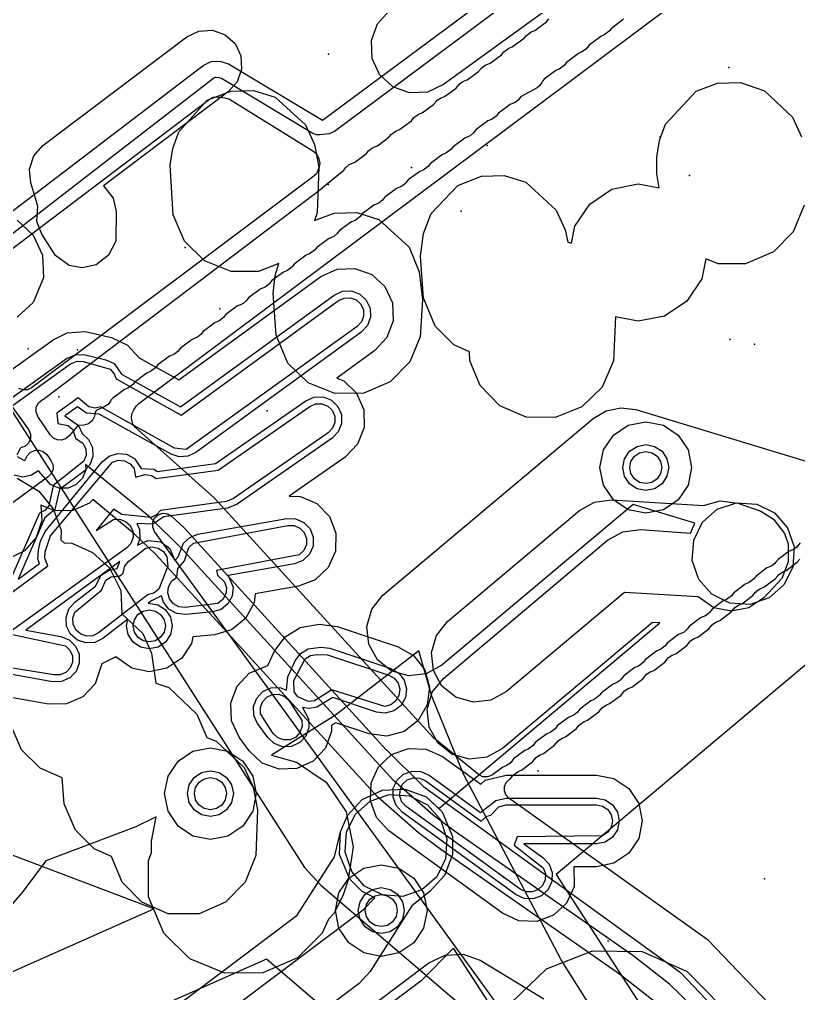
# Model space of a CAD drawing. Header units: metres. Extents: x 8738 to 9560, y -8972 to -7699.
# Drawn here: x 9081 to 9114.98, y -8108.94 to -8066.42 of the extents above; entities that cross this region are included whole.
import ezdxf

# ---------------------------------------------------------------- set-up
doc = ezdxf.new("R2010")
doc.units = ezdxf.units.M
for name, color, linetype in [('AI_GREENING_EXCLUSIONS', 1, 'Continuous'), ('AI_GREENING_LAWN', 82, 'Continuous'), ('AI_GREENING_REJECTED', 6, 'Continuous')]:
    doc.layers.add(name, color=color, linetype=linetype)

msp = doc.modelspace()

# ---------------------------------------------------------------- linework, layer by layer
at = {"layer": 'AI_GREENING_EXCLUSIONS'}
for points in [[(9077.892, -8076.916), (9089.005, -8068.435), (9089.355, -8068.264), (9089.744, -8068.239), (9090.113, -8068.366), (9094.213, -8070.824), (9107.588, -8060.886)], [(9115.221, -8074.528), (9114.751, -8075.694), (9113.896, -8076.571), (9112.664, -8077.085), (9111.477, -8077.085), (9110.937, -8076.877), (9110.764, -8077.747), (9110.114, -8078.721), (9109.141, -8079.371), (9107.993, -8079.599), (9106.997, -8079.401), (9106.911, -8081.322), (9106.412, -8082.472), (9105.535, -8083.328), (9104.37, -8083.797), (9103.101, -8083.781), (9101.951, -8083.283), (9101.096, -8082.406), (9100.642, -8081.322), (9100.626, -8080.925), (9099.94, -8080.621), (9099.129, -8079.81), (9098.615, -8078.579), (9098.486, -8076.76), (9098.616, -8075.762), (9098.616, -8075.762), (9098.955, -8074.887), (9100.116, -8073.665), (9101.145, -8073.258), (9102.14, -8073.231), (9103.088, -8073.531), (9104.414, -8074.742), (9104.799, -8075.598), (9104.92, -8076.137), (9105.075, -8076.185), (9105.221, -8075.451), (9105.871, -8074.478), (9106.844, -8073.828), (9107.993, -8073.599), (9108.897, -8073.779), (9108.803, -8073.157), (9108.804, -8072.439), (9108.921, -8071.712), (9109.182, -8070.988), (9110.52, -8069.558), (9111.451, -8069.208), (9112.445, -8069.181), (9113.495, -8069.533), (9114.719, -8070.691), (9115.104, -8071.548)], [(9072.816, -8071.279), (9093.432, -8103.446), (9094.149, -8104.208), (9116.398, -8123.271)], [(9072.816, -8071.279), (9093.432, -8103.446), (9094.149, -8104.208), (9116.398, -8123.271)], [(9080.896, -8075.184), (9081.595, -8075.831), (9082.004, -8076.713), (9082.043, -8077.699), (9081.595, -8078.775), (9080.896, -8079.422)], [(9078.084, -8083.538), (9082.464, -8080.402), (9083.082, -8080.104), (9083.86, -8080.041), (9085.007, -8080.305), (9085.715, -8080.633), (9086.224, -8081.186), (9087.954, -8082.151), (9094.142, -8077.645), (9094.851, -8077.317), (9095.63, -8077.286), (9096.363, -8077.555), (9096.936, -8078.084), (9097.264, -8078.792), (9097.295, -8079.572), (9097.026, -8080.304), (9096.497, -8080.878), (9094.843, -8082.083), (9095.143, -8082.2), (9095.706, -8082.741), (9096.018, -8083.456), (9096.033, -8084.237), (9095.748, -8084.963), (9095.207, -8085.525), (9092.757, -8087.232), (9093.262, -8087.243), (9093.976, -8087.558), (9094.515, -8088.121), (9094.798, -8088.849), (9094.781, -8089.629), (9094.466, -8090.343), (9093.902, -8090.883), (9093.175, -8091.165), (9091.278, -8091.499), (9091.236, -8091.888), (9090.861, -8092.573), (9090.253, -8093.062), (9089.504, -8093.281), (9088.567, -8093.365), (9088.509, -8093.658), (9088.075, -8094.307), (9087.426, -8094.741), (9086.661, -8094.893), (9085.896, -8094.741), (9085.207, -8094.248), (9084.589, -8094.556), (9084.305, -8095.427), (9083.764, -8095.989), (9083.048, -8096.3), (9082.268, -8096.314), (9079.788, -8095.867)], [(9078.23, -8084.663), (9083.046, -8081.215), (9083.474, -8081.04), (9083.864, -8081.056), (9084.771, -8081.276), (9085.125, -8081.441), (9085.453, -8081.901), (9088.025, -8083.336), (9094.731, -8078.453), (9095.085, -8078.289), (9095.475, -8078.273), (9095.841, -8078.408), (9096.128, -8078.673), (9096.292, -8079.027), (9096.308, -8079.417), (9096.173, -8079.783), (9095.908, -8080.07), (9088.685, -8085.33), (9088.344, -8085.49), (9087.968, -8085.513), (9087.61, -8085.394), (9084.479, -8083.648), (9083.915, -8083.611), (9083.524, -8083.332), (9082.977, -8083.724), (9083.566, -8084.147), (9083.729, -8084.493), (9084.012, -8084.75), (9084.178, -8085.103), (9084.197, -8085.493), (9084.065, -8085.86), (9083.802, -8086.149), (9082.741, -8086.933), (9082.538, -8087.812), (9082.11, -8088.182), (9080.936, -8090.856), (9081.872, -8090.17), (9081.804, -8089.974), (9081.827, -8089.585), (9081.913, -8089.189), (9082.116, -8088.771), (9084.606, -8085.727), (9084.907, -8085.479), (9085.281, -8085.366), (9085.669, -8085.403), (9086.013, -8085.587), (9086.302, -8086.021), (9086.862, -8086.054), (9087.017, -8086.154), (9089.555, -8085.806), (9093.493, -8083.064), (9093.85, -8082.907), (9094.241, -8082.9), (9094.604, -8083.042), (9094.885, -8083.313), (9095.041, -8083.67), (9095.049, -8084.06), (9094.906, -8084.424), (9094.636, -8084.705), (9090.501, -8087.585), (9090.065, -8087.755), (9087.289, -8088.136), (9086.817, -8088.446), (9086.112, -8088.427), (9086.235, -8088.692), (9086.251, -8089.082), (9086.145, -8089.372), (9086.6, -8089.16), (9087.164, -8089.22), (9087.553, -8089.508), (9087.77, -8090.045), (9087.925, -8089.878), (9088.146, -8089.289), (9088.426, -8089.029), (9088.782, -8088.892), (9092.655, -8088.21), (9093.045, -8088.219), (9093.402, -8088.376), (9093.672, -8088.658), (9093.813, -8089.022), (9093.804, -8089.412), (9093.647, -8089.769), (9093.365, -8090.039), (9093.001, -8090.18), (9090.104, -8090.69), (9090.324, -8091.201), (9090.282, -8091.589), (9090.094, -8091.931), (9089.79, -8092.176), (9089.416, -8092.285), (9088.249, -8092.389), (9087.862, -8092.347), (9087.519, -8092.16), (9087.275, -8091.856), (9087.193, -8091.575), (9086.753, -8091.794), (9086.613, -8091.903), (9087.044, -8091.969), (9087.368, -8092.186), (9087.585, -8092.51), (9087.661, -8092.893), (9087.585, -8093.276), (9087.368, -8093.6), (9087.044, -8093.817), (9086.661, -8093.893), (9086.278, -8093.817), (9085.954, -8093.6), (9085.737, -8093.276), (9085.661, -8092.893), (9085.72, -8092.595), (9084.633, -8093.438), (9084.284, -8093.612), (9083.894, -8093.64), (9083.524, -8093.516), (9083.23, -8093.261), (9083.055, -8092.912), (9083.028, -8092.522), (9083.151, -8092.152), (9083.407, -8091.858), (9084.31, -8091.158), (9084.556, -8090.686), (9084.88, -8090.469), (9085.259, -8090.394), (9085.382, -8090.081), (9081.274, -8093.087), (9082.801, -8093.362), (9083.164, -8093.505), (9083.444, -8093.776), (9083.6, -8094.134), (9083.607, -8094.524), (9083.464, -8094.887), (9083.193, -8095.168), (9082.836, -8095.323), (9082.445, -8095.33), (9079.855, -8094.863)], [(9078.274, -8085.001), (9083.22, -8081.459), (9083.52, -8081.336), (9083.793, -8081.348), (9084.949, -8081.683), (9085.133, -8081.884), (9085.217, -8082.113), (9088.047, -8083.692), (9094.908, -8078.695), (9095.155, -8078.581), (9095.428, -8078.57), (9095.685, -8078.664), (9095.886, -8078.849), (9096, -8079.097), (9096.011, -8079.37), (9095.917, -8079.626), (9095.732, -8079.827), (9088.27, -8085.199), (9087.756, -8085.132), (9084.535, -8083.336), (9084.296, -8083.385), (9084.028, -8083.333), (9083.556, -8082.941), (9082.628, -8083.605), (9082.675, -8084.058), (9083.123, -8084.142), (9083.325, -8084.325), (9083.448, -8084.701), (9083.771, -8084.929), (9083.887, -8085.176), (9083.9, -8085.448), (9083.808, -8085.705), (9082.462, -8086.766), (9082.28, -8087.659), (9082.097, -8087.862), (9081.877, -8087.968), (9080.385, -8091.364)], [(9079.895, -8091.989), (9082.239, -8090.274), (9082.102, -8089.933), (9082.118, -8089.66), (9082.348, -8088.961), (9085.049, -8085.744), (9085.31, -8085.664), (9085.582, -8085.69), (9085.823, -8085.819), (9085.997, -8086.03), (9086.065, -8086.406), (9086.483, -8086.283), (9086.752, -8086.333), (9086.957, -8086.466), (9089.668, -8086.093), (9093.664, -8083.31), (9093.915, -8083.201), (9094.188, -8083.195), (9094.442, -8083.295), (9094.639, -8083.484), (9094.748, -8083.735), (9094.753, -8084.008), (9094.654, -8084.262), (9094.464, -8084.459), (9090.329, -8087.338), (9090.025, -8087.458), (9087.147, -8087.853), (9086.985, -8088.036), (9086.74, -8088.156), (9085.458, -8088.031), (9085.106, -8087.801), (9084.341, -8088.736), (9085.098, -8088.248), (9085.37, -8088.237), (9085.627, -8088.33), (9085.828, -8088.515), (9085.943, -8088.763), (9085.955, -8089.036), (9085.861, -8089.292), (9085.677, -8089.493), (9080.496, -8093.224), (9083.001, -8093.757), (9083.198, -8093.947), (9083.307, -8094.197), (9083.312, -8094.47), (9083.212, -8094.725), (9083.022, -8094.921), (9082.772, -8095.03), (9082.499, -8095.035), (9079.325, -8094.516)], [(9088.607, -8110.84), (9095.994, -8105.288), (9096.502, -8104.761), (9095.952, -8104.491), (9095.412, -8103.95), (9094.964, -8102.875), (9095.003, -8101.888), (9095.305, -8101.166), (9095.952, -8100.467), (9096.834, -8100.058), (9097.82, -8100.018), (9098.737, -8100.36), (9099.293, -8100.864), (9108.928, -8092.764), (9108.607, -8092.741), (9102.068, -8098.243), (9101.385, -8098.62), (9100.609, -8098.706), (9099.859, -8098.488), (9099.25, -8098.001), (9098.874, -8097.317), (9098.788, -8096.541), (9099.005, -8095.792), (9099.493, -8095.183), (9106.653, -8089.158), (9107.323, -8088.786), (9108.084, -8088.693), (9110.271, -8088.85), (9110.455, -8088.414), (9107.767, -8087.598), (9099.427, -8094.615), (9098.743, -8094.992), (9097.968, -8095.078), (9097.218, -8094.86), (9096.609, -8094.373), (9096.233, -8093.689), (9096.147, -8092.914), (9096.364, -8092.164), (9096.852, -8091.555), (9106.022, -8083.839), (9106.59, -8083.503), (9107.236, -8083.371), (9107.89, -8083.455), (9116.554, -8086.085)], [(9110.808, -8109.942), (9109.35, -8108.532), (9107.752, -8107.284), (9099.98, -8101.854), (9099.037, -8101.153), (9097.318, -8099.64), (9088.149, -8089.596), (9086.664, -8088.13), (9083.885, -8085.842), (9083.889, -8086.077), (9083.746, -8086.44), (9083.475, -8086.721), (9083.117, -8086.877), (9082.727, -8086.884), (9082.364, -8086.741), (9081.822, -8086.121), (9081.526, -8086.319), (9081.143, -8086.395), (9080.76, -8086.319)], [(9080.895, -8086.438), (9081.845, -8087.006), (9082.472, -8087.778), (9082.812, -8088.713), (9082.801, -8089.136), (9082.942, -8089.27), (9083.278, -8089.289), (9084.189, -8089.688), (9084.919, -8090.364), (9085.425, -8091.349), (9085.466, -8092.369), (9086.377, -8093.231), (9086.762, -8094.087), (9086.953, -8095.394), (9087.509, -8095.589), (9088.733, -8096.748), (9089.165, -8097.769), (9089.582, -8097.921), (9090.806, -8099.079), (9091.192, -8099.935), (9091.374, -8100.925), (9091.308, -8102.916), (9090.839, -8104.081), (9089.983, -8104.958), (9088.833, -8105.457), (9087.482, -8105.457), (9086.332, -8104.958), (9085.477, -8104.081), (9085.016, -8102.961), (9084.259, -8102.627), (9083.449, -8101.817), (9082.951, -8100.666), (9082.853, -8099.525), (9081.903, -8099.11), (9081.093, -8098.3), (9080.594, -8097.15)], [(9108.694, -8109.287), (9107.168, -8108.096), (9099.384, -8102.657), (9098.398, -8101.922), (9096.636, -8100.372), (9086.952, -8089.784), (9086.001, -8088.879), (9084.199, -8087.383), (9084.046, -8087.542), (9083.33, -8087.854), (9082.55, -8087.868), (9081.935, -8087.626), (9081.98, -8088.297), (9081.73, -8089.037), (9081.217, -8089.624), (9080.518, -8089.971), (9079.987, -8090.007), (9066.145, -8100.408), (9037.984, -8121.222)], [(9020.873, -8143.225), (9035.678, -8129.322), (9036.104, -8128.494), (9036.633, -8127.92), (9036.963, -8127.767), (9037.975, -8126.806), (9038.51, -8126.441), (9039.774, -8125.854), (9040.036, -8125.603), (9040.764, -8125.321), (9041.535, -8125.203), (9041.871, -8125.239), (9086.861, -8105.247), (9047.138, -8090.189), (9046.893, -8090.373), (9046.71, -8090.644), (9045.859, -8091.153), (9020.617, -8110.161)], [(9020.873, -8143.225), (9035.678, -8129.322), (9036.104, -8128.494), (9036.633, -8127.92), (9036.963, -8127.767), (9037.975, -8126.806), (9038.51, -8126.441), (9039.774, -8125.854), (9040.036, -8125.603), (9040.764, -8125.321), (9041.535, -8125.203), (9041.871, -8125.239), (9086.861, -8105.247), (9047.138, -8090.189), (9046.893, -8090.373), (9046.71, -8090.644), (9045.859, -8091.153), (9020.617, -8110.161)], [(9106.814, -8110.938), (9104.622, -8107.477), (9100.362, -8099.366), (9098.988, -8095.964), (9098.421, -8093.983), (9094.78, -8096.784), (9091.996, -8098.535), (9093.085, -8098.846), (9094.383, -8099.713), (9095.25, -8101.01), (9095.555, -8102.541), (9095.333, -8103.982), (9095.121, -8104.637), (9094.729, -8105.427), (9094.48, -8105.694), (9094.208, -8106.307), (9093.127, -8107.387), (9091.619, -8108.034), (9089.958, -8108.05), (9088.436, -8107.43), (9087.292, -8106.307), (9086.629, -8104.721), (9086.629, -8103.138), (9086.753, -8102.801), (9086.753, -8102.288), (9086.965, -8101.223), (9086.078, -8101.659), (9082.15, -8103.15), (9081.159, -8104.477), (9079.485, -8106.428)], [(9115.883, -8094.102), (9104.408, -8103.749), (9109.752, -8112.012)], [(9087.395, -8109.824), (9093.116, -8105.525), (9094.74, -8102.972), (9095.003, -8101.888), (9095.003, -8101.888), (9095.305, -8101.166), (9095.952, -8100.467), (9096.834, -8100.058), (9097.82, -8100.018), (9098.737, -8100.36), (9099.436, -8101.007), (9099.885, -8102.083), (9099.885, -8102.875), (9099.543, -8103.792), (9098.896, -8104.491), (9098.115, -8105.119), (9096.295, -8107.979), (9095.809, -8108.504), (9089.798, -8113.021)], [(9102.288, -8110.599), (9099.936, -8106.963), (9098.525, -8108.39), (9091.01, -8114.037)], [(9092.844, -8112.122), (9098.856, -8107.605), (9099.565, -8107.266), (9100.35, -8107.226), (9101.09, -8107.491), (9103.878, -8109.172)], [(9113.796, -8126.309), (9091.774, -8107.441), (9040.612, -8130.176)], [(9113.796, -8126.309), (9091.774, -8107.441), (9040.612, -8130.176)]]:
    msp.add_lwpolyline(points, dxfattribs=at)
for points in [[(9108.119, -8062.691), (9108.179, -8063.228), (9108.028, -8063.945), (9107.76, -8064.406), (9107.374, -8064.784), (9106.669, -8065.119), (9105.503, -8065.281), (9105.02, -8065.247), (9099.5, -8069.266), (9098.791, -8069.594), (9098.012, -8069.625), (9097.279, -8069.356), (9096.706, -8068.827), (9096.378, -8068.119), (9096.347, -8067.339), (9096.616, -8066.607), (9097.145, -8066.033), (9103.571, -8061.353), (9104.269, -8061.028), (9105.374, -8060.803), (9106.135, -8060.973), (9107.406, -8061.6), (9107.784, -8061.986), (9108.119, -8062.691)], [(9081.755, -8075.242), (9081.802, -8074.578), (9081.49, -8073.554), (9081.434, -8072.95), (9081.621, -8072.374), (9082.021, -8071.918), (9088.301, -8067.183), (9088.828, -8066.929), (9089.412, -8066.895), (9089.965, -8067.088), (9090.402, -8067.478), (9090.656, -8068.005), (9090.689, -8068.589), (9090.497, -8069.142), (9090.107, -8069.578), (9084.665, -8073.682), (9085.081, -8074.227), (9085.21, -8074.798), (9085.198, -8076.094), (9084.881, -8076.708), (9084.343, -8077.14), (9083.734, -8077.269), (9083.16, -8077.155), (9082.576, -8076.723), (9081.967, -8075.787), (9081.755, -8075.242)], [(9088.197, -8076.098), (9087.699, -8074.947), (9087.567, -8072.776), (9087.684, -8072.049), (9087.945, -8071.325), (9089.183, -8069.952), (9090.213, -8069.545), (9091.207, -8069.518), (9092.156, -8069.818), (9093.481, -8071.029), (9093.867, -8071.885), (9094.049, -8072.874), (9093.984, -8074.866), (9093.86, -8075.203), (9094.725, -8074.878), (9095.72, -8074.852), (9096.668, -8075.152), (9097.994, -8076.362), (9098.44, -8077.437), (9098.573, -8078.654), (9098.479, -8080.281), (9098.026, -8081.364), (9097.171, -8082.241), (9096.021, -8082.739), (9094.751, -8082.756), (9093.586, -8082.286), (9092.709, -8081.431), (9092.194, -8080.199), (9092.066, -8078.38), (9092.146, -8077.605), (9092.308, -8077.072), (9091.427, -8077.423), (9090.239, -8077.423), (9089.074, -8076.953), (9088.197, -8076.098)], [(9108.319, -8087.98), (9107.554, -8087.828), (9106.905, -8087.394), (9106.471, -8086.745), (9106.319, -8085.98), (9106.471, -8085.215), (9106.905, -8084.566), (9107.554, -8084.132), (9108.319, -8083.98), (9109.084, -8084.132), (9109.733, -8084.566), (9110.167, -8085.215), (9110.319, -8085.98), (9110.167, -8086.745), (9109.733, -8087.394), (9109.084, -8087.828), (9108.319, -8087.98)], [(9107.936, -8086.904), (9107.612, -8086.687), (9107.395, -8086.363), (9107.319, -8085.98), (9107.395, -8085.597), (9107.612, -8085.273), (9107.936, -8085.056), (9108.319, -8084.98), (9108.702, -8085.056), (9109.026, -8085.273), (9109.243, -8085.597), (9109.319, -8085.98), (9109.243, -8086.363), (9109.026, -8086.687), (9108.702, -8086.904), (9108.319, -8086.98), (9107.936, -8086.904)], [(9108.051, -8086.627), (9107.824, -8086.475), (9107.672, -8086.248), (9107.619, -8085.98), (9107.672, -8085.712), (9107.824, -8085.485), (9108.051, -8085.333), (9108.319, -8085.28), (9108.587, -8085.333), (9108.814, -8085.485), (9108.966, -8085.712), (9109.019, -8085.98), (9108.966, -8086.248), (9108.814, -8086.475), (9108.587, -8086.627), (9108.319, -8086.68), (9108.051, -8086.627)], [(9112.332, -8087.542), (9113.334, -8087.889), (9113.891, -8088.236), (9114.364, -8088.856), (9114.523, -8089.315), (9114.536, -8090.096), (9114.248, -8090.821), (9113.461, -8091.671), (9112.812, -8092.105), (9112.047, -8092.257), (9111.282, -8092.105), (9110.597, -8091.624), (9107.389, -8091.435), (9102.245, -8095.763), (9101.562, -8096.14), (9100.786, -8096.226), (9100.037, -8096.008), (9099.427, -8095.521), (9099.051, -8094.837), (9098.965, -8094.061), (9099.183, -8093.312), (9099.67, -8092.703), (9105.424, -8087.861), (9106.082, -8087.493), (9106.829, -8087.395), (9110.832, -8087.631), (9111.559, -8087.438), (9112.332, -8087.542)], [(9112.271, -8087.516), (9113.157, -8087.575), (9113.937, -8087.962), (9114.503, -8088.606), (9114.788, -8089.439), (9114.729, -8090.325), (9114.342, -8091.105), (9113.698, -8091.671), (9112.865, -8091.956), (9111.979, -8091.897), (9111.199, -8091.51), (9110.633, -8090.866), (9110.348, -8090.033), (9110.407, -8089.147), (9110.794, -8088.367), (9111.438, -8087.801), (9112.271, -8087.516)], [(9092.707, -8088.506), (9092.98, -8088.512), (9093.23, -8088.622), (9093.419, -8088.819), (9093.518, -8089.074), (9093.512, -8089.347), (9093.401, -8089.597), (9093.204, -8089.786), (9089.594, -8090.475), (9089.636, -8090.675), (9089.948, -8090.965), (9090.025, -8091.227), (9089.995, -8091.499), (9089.864, -8091.739), (9089.651, -8091.91), (9088.223, -8092.09), (9087.951, -8092.061), (9087.712, -8091.929), (9087.541, -8091.717), (9087.464, -8091.455), (9087.493, -8091.183), (9087.624, -8090.943), (9087.867, -8090.763), (9087.907, -8090.382), (9088.191, -8090.049), (9088.389, -8089.465), (9088.584, -8089.283), (9092.707, -8088.506)], [(9087.276, -8089.649), (9087.428, -8089.876), (9087.465, -8090.291), (9087.075, -8091.294), (9086.859, -8091.461), (9086.605, -8091.53), (9084.449, -8093.201), (9084.204, -8093.323), (9083.932, -8093.342), (9083.673, -8093.256), (9083.467, -8093.077), (9083.345, -8092.832), (9083.325, -8092.56), (9083.412, -8092.301), (9084.575, -8091.332), (9084.768, -8090.898), (9084.995, -8090.746), (9085.371, -8090.714), (9085.528, -8090.593), (9085.601, -8090.277), (9085.774, -8090.066), (9086.513, -8089.497), (9086.781, -8089.444), (9087.049, -8089.497), (9087.276, -8089.649)], [(9086.393, -8093.54), (9086.166, -8093.388), (9086.014, -8093.161), (9085.961, -8092.893), (9086.014, -8092.625), (9086.166, -8092.398), (9086.393, -8092.246), (9086.661, -8092.193), (9086.929, -8092.246), (9087.156, -8092.398), (9087.308, -8092.625), (9087.361, -8092.893), (9087.308, -8093.161), (9087.156, -8093.388), (9086.929, -8093.54), (9086.661, -8093.593), (9086.393, -8093.54)], [(9094.85, -8092.922), (9097.518, -8093.812), (9098.196, -8094.198), (9098.675, -8094.815), (9098.881, -8095.568), (9098.783, -8096.342), (9098.396, -8097.02), (9097.78, -8097.498), (9097.027, -8097.704), (9096.253, -8097.606), (9094.803, -8097.123), (9094.602, -8097.229), (9094.612, -8097.496), (9094.34, -8098.227), (9093.81, -8098.799), (9093.1, -8099.125), (9092.32, -8099.154), (9091.589, -8098.882), (9091.017, -8098.352), (9090.577, -8097.744), (9090.251, -8097.034), (9090.222, -8096.254), (9090.494, -8095.523), (9091.024, -8094.951), (9091.832, -8094.622), (9092.12, -8093.999), (9092.581, -8093.369), (9093.247, -8092.963), (9094.075, -8092.824), (9094.85, -8092.922)], [(9094.146, -8093.822), (9094.534, -8093.871), (9097.202, -8094.76), (9097.541, -8094.954), (9097.78, -8095.262), (9097.883, -8095.638), (9097.834, -8096.025), (9097.641, -8096.364), (9097.333, -8096.604), (9096.956, -8096.707), (9096.569, -8096.658), (9094.66, -8096.021), (9093.972, -8096.44), (9093.628, -8096.501), (9093.347, -8096.455), (9093.61, -8096.947), (9093.624, -8097.337), (9093.489, -8097.703), (9093.223, -8097.989), (9092.869, -8098.152), (9092.479, -8098.166), (9092.113, -8098.031), (9091.827, -8097.765), (9091.387, -8097.157), (9091.224, -8096.803), (9091.21, -8096.413), (9091.345, -8096.047), (9091.611, -8095.761), (9091.965, -8095.598), (9092.355, -8095.584), (9092.648, -8095.692), (9092.704, -8095.119), (9093.028, -8094.42), (9093.258, -8094.105), (9093.591, -8093.902), (9094.146, -8093.822)], [(9097.344, -8095.18), (9097.512, -8095.396), (9097.584, -8095.66), (9097.55, -8095.931), (9097.414, -8096.168), (9097.199, -8096.335), (9096.935, -8096.407), (9094.617, -8095.691), (9093.869, -8096.159), (9093.599, -8096.201), (9093.133, -8095.996), (9092.982, -8095.769), (9092.964, -8095.281), (9093.461, -8094.326), (9093.694, -8094.184), (9093.964, -8094.142), (9094.439, -8094.155), (9097.107, -8095.045), (9097.344, -8095.18)], [(9093.047, -8097.746), (9092.799, -8097.86), (9092.526, -8097.87), (9092.27, -8097.775), (9092.07, -8097.589), (9091.516, -8096.733), (9091.506, -8096.46), (9091.601, -8096.204), (9091.787, -8096.004), (9092.035, -8095.89), (9092.308, -8095.88), (9092.564, -8095.975), (9092.764, -8096.161), (9093.318, -8097.017), (9093.328, -8097.29), (9093.233, -8097.546), (9093.047, -8097.746)], [(9089.327, -8102.217), (9088.562, -8102.065), (9087.913, -8101.631), (9087.479, -8100.982), (9087.327, -8100.217), (9087.479, -8099.452), (9087.913, -8098.803), (9088.562, -8098.369), (9089.327, -8098.217), (9090.092, -8098.369), (9090.741, -8098.803), (9091.175, -8099.452), (9091.327, -8100.217), (9091.175, -8100.982), (9090.741, -8101.631), (9090.092, -8102.065), (9089.327, -8102.217)], [(9101.316, -8099.63), (9102.232, -8099.407), (9106.164, -8099.407), (9106.93, -8099.559), (9107.579, -8099.993), (9108.012, -8100.642), (9108.164, -8101.407), (9108.012, -8102.173), (9107.579, -8102.821), (9106.93, -8103.255), (9106.164, -8103.407), (9105.186, -8103.407), (9105.191, -8104.282), (9104.865, -8104.991), (9104.293, -8105.522), (9103.561, -8105.792), (9102.781, -8105.763), (9102.072, -8105.437), (9097.105, -8101.835), (9096.575, -8101.263), (9096.304, -8100.531), (9096.334, -8099.751), (9096.66, -8099.042), (9097.232, -8098.512), (9097.964, -8098.241), (9098.744, -8098.271), (9099.453, -8098.597), (9101.116, -8099.803), (9101.316, -8099.63)], [(9088.944, -8101.141), (9088.62, -8100.924), (9088.403, -8100.6), (9088.327, -8100.217), (9088.403, -8099.834), (9088.62, -8099.51), (9088.944, -8099.293), (9089.327, -8099.217), (9089.71, -8099.293), (9090.034, -8099.51), (9090.251, -8099.834), (9090.327, -8100.217), (9090.251, -8100.6), (9090.034, -8100.924), (9089.71, -8101.141), (9089.327, -8101.217), (9088.944, -8101.141)], [(9088.832, -8100.712), (9088.68, -8100.485), (9088.627, -8100.217), (9088.68, -8099.949), (9088.832, -8099.722), (9089.059, -8099.57), (9089.327, -8099.517), (9089.595, -8099.57), (9089.822, -8099.722), (9089.974, -8099.949), (9090.027, -8100.217), (9089.974, -8100.485), (9089.822, -8100.712), (9089.595, -8100.864), (9089.327, -8100.917), (9089.059, -8100.864), (9088.832, -8100.712)], [(9104.056, -8104.404), (9103.769, -8104.67), (9103.403, -8104.805), (9103.014, -8104.79), (9102.659, -8104.627), (9097.692, -8101.026), (9097.427, -8100.74), (9097.292, -8100.374), (9097.306, -8099.984), (9097.469, -8099.629), (9097.756, -8099.364), (9098.122, -8099.229), (9098.512, -8099.244), (9098.866, -8099.407), (9101.11, -8101.034), (9101.774, -8100.518), (9102.232, -8100.407), (9106.164, -8100.407), (9106.547, -8100.483), (9106.871, -8100.7), (9107.088, -8101.025), (9107.164, -8101.407), (9107.088, -8101.79), (9106.871, -8102.114), (9106.547, -8102.331), (9106.164, -8102.407), (9103.005, -8102.407), (9103.833, -8103.008), (9104.098, -8103.294), (9104.234, -8103.66), (9104.219, -8104.05), (9104.056, -8104.404)], [(9097.598, -8100.053), (9097.712, -8099.805), (9097.913, -8099.62), (9098.169, -8099.525), (9098.442, -8099.535), (9098.69, -8099.649), (9101.131, -8101.42), (9101.387, -8101.194), (9101.555, -8101.151), (9101.911, -8100.785), (9102.232, -8100.707), (9106.164, -8100.707), (9106.432, -8100.76), (9106.659, -8100.912), (9106.811, -8101.139), (9106.864, -8101.407), (9106.811, -8101.675), (9106.659, -8101.902), (9106.432, -8102.054), (9102.708, -8102.107), (9102.571, -8102.463), (9103.843, -8103.451), (9103.937, -8103.707), (9103.927, -8103.98), (9103.813, -8104.228), (9103.612, -8104.414), (9103.356, -8104.509), (9103.083, -8104.498), (9102.835, -8104.384), (9097.868, -8100.783), (9097.683, -8100.583), (9097.588, -8100.326), (9097.598, -8100.053)], [(9098.013, -8100.317), (9098.793, -8100.705), (9099.359, -8101.348), (9099.644, -8102.182), (9099.585, -8103.068), (9099.198, -8103.848), (9098.555, -8104.414), (9097.721, -8104.699), (9096.835, -8104.64), (9096.055, -8104.253), (9095.489, -8103.609), (9095.204, -8102.776), (9095.263, -8101.89), (9095.65, -8101.11), (9096.294, -8100.544), (9097.127, -8100.259), (9098.013, -8100.317)], [(9096.779, -8107.318), (9096.014, -8107.166), (9095.365, -8106.732), (9094.931, -8106.083), (9094.779, -8105.318), (9094.931, -8104.553), (9095.365, -8103.904), (9096.014, -8103.47), (9096.779, -8103.318), (9097.544, -8103.47), (9098.193, -8103.904), (9098.627, -8104.553), (9098.779, -8105.318), (9098.627, -8106.083), (9098.193, -8106.732), (9097.544, -8107.166), (9096.779, -8107.318)], [(9096.396, -8106.242), (9096.072, -8106.025), (9095.855, -8105.701), (9095.779, -8105.318), (9095.855, -8104.935), (9096.072, -8104.611), (9096.396, -8104.394), (9096.779, -8104.318), (9097.162, -8104.394), (9097.486, -8104.611), (9097.703, -8104.935), (9097.779, -8105.318), (9097.703, -8105.701), (9097.486, -8106.025), (9097.162, -8106.242), (9096.779, -8106.318), (9096.396, -8106.242)], [(9096.511, -8105.965), (9096.284, -8105.813), (9096.132, -8105.586), (9096.079, -8105.318), (9096.132, -8105.05), (9096.284, -8104.823), (9096.511, -8104.671), (9096.779, -8104.618), (9097.047, -8104.671), (9097.274, -8104.823), (9097.426, -8105.05), (9097.479, -8105.318), (9097.426, -8105.586), (9097.274, -8105.813), (9097.047, -8105.965), (9096.779, -8106.018), (9096.511, -8105.965)], [(9105.99, -8107.072), (9108.163, -8107.111), (9110.128, -8107.974), (9111.585, -8109.483), (9112.38, -8111.484), (9112.341, -8113.657), (9111.478, -8115.622), (9109.969, -8117.079), (9107.968, -8117.874), (9105.795, -8117.835), (9103.83, -8116.972), (9102.373, -8115.463), (9101.578, -8113.462), (9101.617, -8111.289), (9102.48, -8109.324), (9103.989, -8107.867), (9105.99, -8107.072)]]:
    msp.add_lwpolyline(points, close=True, dxfattribs=at)
at = {"layer": 'AI_GREENING_LAWN'}
for points in [[(9115.055, -8089.264), (9114.94, -8089.407), (9114.935, -8089.402), (9114.89, -8089.465), (9114.73, -8089.567), (9114.576, -8089.627), (9114.093, -8089.99), (9113.978, -8090.132), (9113.976, -8090.131), (9113.945, -8090.177), (9113.815, -8090.275), (9113.762, -8090.293), (9113.763, -8090.295), (9113.595, -8090.366), (9113.113, -8090.731), (9113.016, -8090.858), (9112.802, -8091.02), (9112.653, -8091.079), (9112.152, -8091.457), (9112.054, -8091.584), (9111.84, -8091.746), (9111.691, -8091.804), (9111.208, -8092.167), (9111.094, -8092.309), (9111.092, -8092.308), (9111.061, -8092.354), (9110.93, -8092.452), (9110.877, -8092.47), (9110.878, -8092.472), (9110.71, -8092.543), (9110.229, -8092.908), (9110.128, -8093.039), (9109.986, -8093.166), (9109.914, -8093.192), (9109.917, -8093.198), (9109.749, -8093.269), (9109.267, -8093.634), (9109.17, -8093.761), (9108.956, -8093.923), (9108.806, -8093.982), (9108.306, -8094.359), (9108.208, -8094.487), (9107.994, -8094.649), (9107.845, -8094.707), (9107.362, -8095.07), (9107.248, -8095.212), (9107.246, -8095.211), (9107.214, -8095.257), (9107.084, -8095.355), (9107.031, -8095.372), (9107.032, -8095.375), (9106.864, -8095.446), (9106.383, -8095.811), (9106.285, -8095.938), (9106.071, -8096.1), (9105.922, -8096.159), (9105.421, -8096.537), (9105.32, -8096.668), (9105.179, -8096.794), (9105.107, -8096.82), (9105.109, -8096.826), (9104.941, -8096.898), (9104.459, -8097.262), (9104.362, -8097.39), (9104.148, -8097.551), (9103.999, -8097.61), (9103.498, -8097.988), (9103.401, -8098.116), (9103.186, -8098.277), (9103.037, -8098.336), (9102.555, -8098.699), (9102.44, -8098.841), (9102.435, -8098.837), (9102.39, -8098.899), (9102.23, -8099.001), (9102.076, -8099.061), (9101.631, -8099.396), (9101.431, -8099.486), (9101.211, -8099.481), (9101.014, -8099.383), (9099.114, -8097.826), (9099.062, -8097.777), (9089.504, -8087.316), (9089.486, -8087.298), (9086.057, -8084.232), (9085.943, -8084.084), (9085.892, -8083.904), (9085.884, -8083.814), (9085.898, -8083.644), (9085.898, -8083.644), (9085.968, -8083.488), (9086.091, -8083.308), (9086.205, -8083.189), (9118.657, -8058.908)], [(9108.049, -8061.391), (9094.738, -8071.315), (9094.505, -8071.41), (9094.118, -8071.462), (9093.95, -8071.456), (9093.794, -8071.395), (9089.811, -8069.001), (9089.705, -8068.966), (9089.553, -8068.953), (9089.509, -8068.958), (9089.469, -8068.978), (9079.14, -8076.971)], [(9107.343, -8066.416), (9106.82, -8066.811), (9106.723, -8066.939), (9106.509, -8067.1), (9106.36, -8067.159), (9105.855, -8067.54), (9105.741, -8067.682), (9105.736, -8067.678), (9105.691, -8067.74), (9105.531, -8067.842), (9105.377, -8067.903), (9104.855, -8068.299), (9104.757, -8068.426), (9104.543, -8068.588), (9104.394, -8068.647), (9103.89, -8069.027), (9103.814, -8069.121), (9103.79, -8069.173), (9103.702, -8069.304), (9103.577, -8069.402), (9102.889, -8069.781), (9102.859, -8069.804), (9102.816, -8069.868), (9102.812, -8069.865), (9102.755, -8069.948), (9102.624, -8070.045), (9102.571, -8070.062), (9102.572, -8070.064), (9102.403, -8070.134), (9101.895, -8070.511), (9101.797, -8070.637), (9101.581, -8070.796), (9101.431, -8070.854), (9100.905, -8071.243), (9100.803, -8071.374), (9100.659, -8071.499), (9100.587, -8071.524), (9100.59, -8071.53), (9100.421, -8071.6), (9099.913, -8071.976), (9099.815, -8072.103), (9099.599, -8072.262), (9099.449, -8072.32), (9098.922, -8072.709), (9098.824, -8072.836), (9098.608, -8072.995), (9098.458, -8073.052), (9097.949, -8073.427), (9097.833, -8073.568), (9097.831, -8073.566), (9097.8, -8073.612), (9097.668, -8073.709), (9097.615, -8073.726), (9097.616, -8073.728), (9097.447, -8073.798), (9096.94, -8074.175), (9096.838, -8074.305), (9096.695, -8074.43), (9096.623, -8074.455), (9096.625, -8074.461), (9096.456, -8074.531), (9095.949, -8074.907), (9095.851, -8075.034), (9095.635, -8075.193), (9095.485, -8075.251), (9094.958, -8075.64), (9094.856, -8075.771), (9094.713, -8075.895), (9094.641, -8075.921), (9094.643, -8075.927), (9094.474, -8075.996), (9093.967, -8076.373), (9093.868, -8076.499), (9093.653, -8076.659), (9093.503, -8076.716), (9092.976, -8077.106), (9092.877, -8077.232), (9092.661, -8077.392), (9092.512, -8077.449), (9092.003, -8077.823), (9091.887, -8077.965), (9091.885, -8077.963), (9091.853, -8078.009), (9091.722, -8078.106), (9091.669, -8078.123), (9091.67, -8078.125), (9091.501, -8078.195), (9090.994, -8078.571), (9090.892, -8078.702), (9090.749, -8078.827), (9090.676, -8078.852), (9090.679, -8078.858), (9090.51, -8078.927), (9090.003, -8079.304), (9089.904, -8079.43), (9089.689, -8079.59), (9089.538, -8079.647), (9089.012, -8080.037), (9088.91, -8080.168), (9088.767, -8080.292), (9088.694, -8080.317), (9088.697, -8080.323), (9088.528, -8080.393), (9088.02, -8080.77), (9087.919, -8080.9), (9087.776, -8081.025), (9087.703, -8081.05), (9087.706, -8081.056), (9087.537, -8081.126), (9087.029, -8081.502), (9086.931, -8081.629), (9086.715, -8081.788), (9086.565, -8081.846), (9086.039, -8082.235), (9085.94, -8082.362), (9085.724, -8082.521), (9085.574, -8082.578), (9085.066, -8082.953), (9084.989, -8083.046), (9084.973, -8083.08), (9084.871, -8083.223), (9084.726, -8083.322), (9084.372, -8083.481), (9084.33, -8083.514), (9084.306, -8083.562), (9084.265, -8083.743), (9084.175, -8083.936), (9084.014, -8084.074), (9083.809, -8084.132), (9083.593, -8084.146), (9083.547, -8084.158), (9083.51, -8084.187), (9083.148, -8084.613), (9083.006, -8084.729), (9082.832, -8084.785), (9082.649, -8084.775), (9082.482, -8084.7), (9082.353, -8084.569), (9081.798, -8083.747), (9081.719, -8083.551), (9081.729, -8083.341), (9081.824, -8083.153), (9081.988, -8083.02), (9082.043, -8082.993), (9094.21, -8073.765), (9094.216, -8073.76), (9095.149, -8073.007), (9095.239, -8072.887), (9095.385, -8072.756), (9095.462, -8072.729), (9095.459, -8072.723), (9095.628, -8072.654), (9096.126, -8072.287), (9096.228, -8072.157), (9096.372, -8072.033), (9096.372, -8072.033), (9096.445, -8072.008), (9096.442, -8072.002), (9096.611, -8071.933), (9097.109, -8071.567), (9097.208, -8071.441), (9097.425, -8071.282), (9097.575, -8071.225), (9098.092, -8070.846), (9098.192, -8070.72), (9098.408, -8070.562), (9098.558, -8070.505), (9099.058, -8070.141), (9099.174, -8070), (9099.179, -8070.004), (9099.225, -8069.942), (9099.387, -8069.843), (9099.541, -8069.785), (9100.041, -8069.42), (9100.157, -8069.28), (9100.162, -8069.284), (9100.208, -8069.222), (9100.37, -8069.122), (9100.525, -8069.064), (9101.024, -8068.7), (9101.141, -8068.559), (9101.143, -8068.561), (9101.174, -8068.515), (9101.306, -8068.418), (9101.359, -8068.402), (9101.358, -8068.399), (9101.528, -8068.331), (9102.026, -8067.964), (9102.125, -8067.838), (9102.341, -8067.68), (9102.491, -8067.623), (9103.009, -8067.244), (9103.108, -8067.117), (9103.324, -8066.959), (9103.474, -8066.902), (9103.992, -8066.523), (9104.094, -8066.393)], [(9080.086, -8076.877), (9089.285, -8069.9), (9089.454, -8069.817), (9089.643, -8069.802), (9089.954, -8069.836), (9090.161, -8069.907), (9093.799, -8072.15), (9093.914, -8072.248), (9093.995, -8072.375), (9094.054, -8072.511), (9094.095, -8072.69), (9094.069, -8072.872), (9094.019, -8073.021), (9093.95, -8073.154), (9093.845, -8073.261), (9081.529, -8082.5), (9081.352, -8082.584), (9081.156, -8082.594), (9080.971, -8082.528)], [(9078.527, -8080.383), (9081.393, -8084.328), (9081.477, -8084.519), (9081.477, -8084.727), (9081.392, -8084.917), (9081.236, -8085.056), (9081.081, -8085.106), (9081.062, -8085.115), (9081.033, -8085.151), (9080.879, -8085.439)], [(9080.899, -8085.505), (9081.187, -8085.659), (9081.227, -8085.671), (9081.253, -8085.639), (9081.34, -8085.477), (9081.468, -8085.323), (9081.647, -8085.231), (9081.847, -8085.217), (9082.037, -8085.283), (9082.185, -8085.419), (9082.371, -8085.675), (9082.453, -8085.852), (9082.461, -8086.046), (9082.394, -8086.228), (9082.263, -8086.372), (9080.628, -8087.575)], [(9103.666, -8111.941), (9086.893, -8088.769), (9086.809, -8088.579), (9086.809, -8088.37), (9086.895, -8088.18), (9087.051, -8088.041), (9087.249, -8087.978), (9087.456, -8088.002), (9087.636, -8088.107), (9088.152, -8088.58), (9088.184, -8088.612), (9096.998, -8098.298), (9097.007, -8098.308), (9098.599, -8099.876), (9098.628, -8099.9), (9109.773, -8107.976), (9109.842, -8108.037), (9118.523, -8117.195)], [(9118.294, -8114.195), (9111.034, -8106.619), (9110.999, -8106.589), (9102.35, -8100.409), (9102.219, -8100.271), (9102.149, -8100.094), (9102.15, -8099.904), (9102.222, -8099.728), (9102.354, -8099.592), (9102.43, -8099.539), (9102.538, -8099.404), (9102.746, -8099.25), (9102.896, -8099.191), (9103.379, -8098.828), (9103.494, -8098.685), (9103.499, -8098.69), (9103.544, -8098.627), (9103.704, -8098.525), (9103.858, -8098.465), (9104.341, -8098.102), (9104.455, -8097.96), (9104.46, -8097.964), (9104.505, -8097.902), (9104.666, -8097.8), (9104.819, -8097.739), (9105.302, -8097.376), (9105.417, -8097.234), (9105.417, -8097.234), (9105.422, -8097.238), (9105.467, -8097.176), (9105.627, -8097.074), (9105.781, -8097.013), (9106.264, -8096.651), (9106.378, -8096.508), (9106.383, -8096.512), (9106.428, -8096.45), (9106.589, -8096.348), (9106.742, -8096.288), (9107.225, -8095.925), (9107.34, -8095.783), (9107.345, -8095.787), (9107.39, -8095.724), (9107.55, -8095.623), (9107.704, -8095.562), (9108.187, -8095.199), (9108.301, -8095.057), (9108.307, -8095.061), (9108.351, -8094.999), (9108.512, -8094.897), (9108.665, -8094.836), (9109.148, -8094.473), (9109.263, -8094.331), (9109.268, -8094.335), (9109.313, -8094.273), (9109.473, -8094.171), (9109.627, -8094.111), (9110.11, -8093.748), (9110.225, -8093.606), (9110.23, -8093.61), (9110.274, -8093.547), (9110.435, -8093.445), (9110.589, -8093.385), (9111.071, -8093.022), (9111.186, -8092.88), (9111.191, -8092.884), (9111.236, -8092.822), (9111.396, -8092.72), (9111.55, -8092.659), (9112.033, -8092.296), (9112.148, -8092.154), (9112.153, -8092.158), (9112.197, -8092.096), (9112.358, -8091.994), (9112.512, -8091.934), (9112.994, -8091.571), (9113.109, -8091.428), (9113.114, -8091.432), (9113.159, -8091.37), (9113.319, -8091.268), (9113.473, -8091.208), (9113.956, -8090.845), (9114.071, -8090.703), (9114.076, -8090.707), (9114.121, -8090.644), (9114.281, -8090.543), (9114.435, -8090.482), (9114.917, -8090.119), (9115.032, -8089.977)]]:
    msp.add_lwpolyline(points, dxfattribs=at)
at = {"layer": 'AI_GREENING_REJECTED'}
for p in [(9094.48, -8067.94), (9111.94, -8068.52), (9108.94, -8071.54), (9101.4, -8071.92), (9098.1, -8072.89), (9110.22, -8073.23), (9094.46, -8073.63), (9100.26, -8074.79), (9088.22, -8076.38), (9089.74, -8079.06), (9111.99, -8080.39), (9081.37, -8080.8), (9083.53, -8080.84), (9113.06, -8080.6), (9082.72, -8082.89), (9091.8, -8083.51), (9103.62, -8099.22), (9102.11, -8103.86), (9113.5, -8103.94), (9106.67, -8106.64)]:
    msp.add_point(p, dxfattribs=at)

doc.saveas('drawing.dxf')
